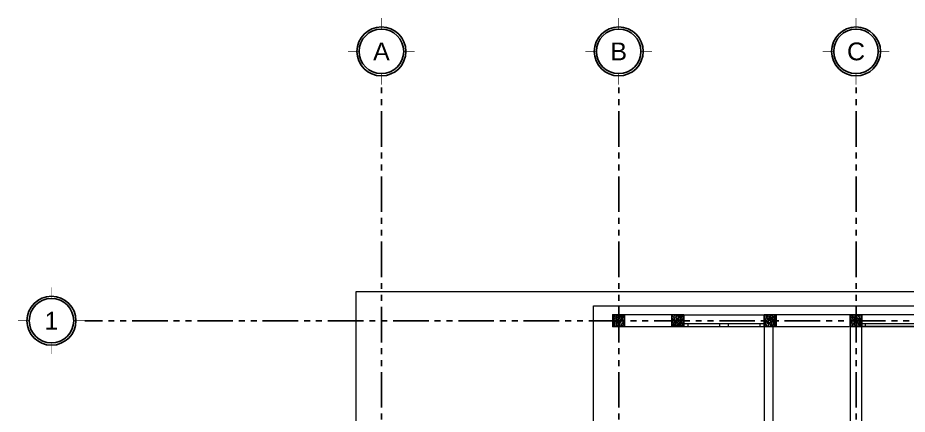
# Model space of a CAD drawing. Header units: metres. Extents: x -6.1 to 26.1, y -10.1 to 14.1.
# Drawn here: x -6.13 to 8.86, y 7.43 to 14.12 of the extents above; entities that cross this region are included whole.
import ezdxf
from ezdxf.enums import TextEntityAlignment as Align

# ---------------------------------------------------------------- set-up
doc = ezdxf.new("R2010")
doc.units = ezdxf.units.M
doc.header["$MEASUREMENT"] = 0
doc.linetypes.add('Xref_Arq. PB$0$Wipeout_Contour', pattern=[1, 0, -1])
doc.linetypes.add('Xref_Ejes$0$ACAD_ISO05W100', pattern=[33, 24, -3, 0, -3, 0, -3])
for name, color, linetype in [('Xref_Arq. PB$0$Estructura - Forjados', 7, 'Continuous'), ('Xref_Arq. PB$0$Estructura - Muros', 7, 'Continuous'), ('Xref_Arq. PB$0$Ventanas ArchiCAD', 7, 'Continuous'), ('Xref_Castillos PB$0$COLUM. PB', 140, 'Continuous'), ('Xref_Ejes$0$00-EJES', 1, 'Xref_Ejes$0$ACAD_ISO05W100'), ('Xref_Ejes$0$Globo Eje', 1, 'Continuous'), ('Xref_Ejes$0$Texto', 7, 'Continuous')]:
    doc.layers.add(name, color=color, linetype=linetype)
for name, color, linetype, lineweight in [('Xref_Arq. PB$0$Estructura - Forjados_Pluma_Nº__1', 7, 'Continuous', 13), ('Xref_Arq. PB$0$Estructura - Muros_Pluma_Nº__1', 7, 'Continuous', 13), ('Xref_Arq. PB$0$Ventanas ArchiCAD_Pluma_Nº__1', 7, 'Continuous', 13), ('Xref_Arq. PB$0$Ventanas ArchiCAD_Pluma_Nº__23', 7, 'Continuous', 18)]:
    doc.layers.add(name, color=color, linetype=linetype, lineweight=lineweight)
doc.layers.add('Xref_Arq. PB$0$Ventanas ArchiCAD_Pluma_Nº__3', color=7, linetype='Continuous', lineweight=18, true_color=0xff6600)
doc.styles.add('Xref_Ejes$0$Arial', font='arial.ttf')

# ---------------------------------------------------------------- blocks, each defined once
blk = doc.blocks.new('*U183')
at = {"layer": 'Xref_Ejes$0$Globo Eje', "ltscale": 0.025, "const_width": 0.00938}
for points in [[(0, 0.5625), (0, 0.375)], [(-0.375, 0), (-0.5625, 0)], [(0.5625, 0), (0.375, 0)], [(0, -0.375), (0, -0.5625)]]:
    blk.add_lwpolyline(points, dxfattribs=at)
at = {"layer": 'Xref_Ejes$0$Globo Eje', "ltscale": 0.025}
for radius in [0.4125, 0.375]:
    blk.add_circle((0, 0), radius, dxfattribs=at)
at = {"layer": 'Xref_Ejes$0$Texto', "color": 7, "ltscale": 0.025, "style": 'Xref_Ejes$0$Arial'}
blk.add_attdef('EJE', text='', height=0.3, dxfattribs=at).set_placement((0, 0), align=Align.MIDDLE_CENTER)
blk = doc.blocks.new('Xref_Ejes')
at = {"layer": 'Xref_Ejes$0$00-EJES', "ltscale": 0.025}
for p, q in [((0, -8.957), (0, 12.987)), ((4, -8.957), (4, 12.987)), ((8, -8.957), (8, 12.987)), ((24.997, 9.008), (-5, 9.008))]:
    blk.add_line(p, q, dxfattribs=at)
for p, values in [((0, 13.55), {'EJE': 'A'}), ((4, 13.55), {'EJE': 'B'}), ((8, 13.55), {'EJE': 'C'}), ((-5.562, 9.008), {'EJE': '1'})]:
    blk.add_blockref('*U183', p, dxfattribs=at).add_auto_attribs(values)
blk = doc.blocks.new('Xref_Arq. PB$0$Forjado_1', base_point=(9.61, 18.274))
at = {"layer": 'Xref_Arq. PB$0$Estructura - Forjados_Pluma_Nº__1', "linetype": 'Continuous', "flags": 128}
blk.add_lwpolyline([(9.61, 18.274), (9.61, 8.661), (-7.082, 8.661), (-7.082, 18.274)], close=True, dxfattribs=at)
blk = doc.blocks.new('Xref_Arq. PB$0$Forjado_2', base_point=(-11.08, 18.515))
at = {"layer": 'Xref_Arq. PB$0$Estructura - Forjados_Pluma_Nº__1', "linetype": 'Continuous', "flags": 128}
blk.add_lwpolyline([(-11.08, 18.515), (10.736, 18.515), (10.751, 7.604), (-11.08, 7.604)], close=True, dxfattribs=at)
blk = doc.blocks.new('Xref_Arq. PB$0$Ventana 17_4')
at = {"layer": 'Xref_Arq. PB$0$Ventanas ArchiCAD_Pluma_Nº__1', "linetype": 'Continuous'}
for p, q in [((-0.989, -0.05), (-0.989, 0)), ((0.989, -0.05), (0.989, 0))]:
    blk.add_line(p, q, dxfattribs=at)
at = {"layer": 'Xref_Arq. PB$0$Ventanas ArchiCAD_Pluma_Nº__23', "linetype": 'Continuous'}
for p, q in [((-0.989, 0), (-0.914, 0)), ((-0.914, 0), (-0.914, -0.05)), ((0.914, -0.05), (0.914, 0)), ((0.914, 0), (0.989, 0)), ((-0.914, -0.05), (-0.989, -0.05)), ((0.989, -0.05), (0.914, -0.05))]:
    blk.add_line(p, q, dxfattribs=at)
at = {"layer": 'Xref_Arq. PB$0$Ventanas ArchiCAD_Pluma_Nº__3', "linetype": 'Continuous'}
for p, q in [((-0.989, 0.15), (0.989, 0.15)), ((-0.914, 0), (0.914, 0)), ((-0.989, -0.05), (0.989, -0.05)), ((0.914, -0.05), (-0.914, -0.05))]:
    blk.add_line(p, q, dxfattribs=at)
blk = doc.blocks.new('Xref_Arq. PB$0$Ventana Doble 17')
at = {"layer": 'Xref_Arq. PB$0$Ventanas ArchiCAD_Pluma_Nº__1', "linetype": 'Continuous'}
for p, q in [((-0.678, 0), (-0.678, -0.05)), ((0.678, 0), (0.678, -0.05))]:
    blk.add_line(p, q, dxfattribs=at)
at = {"layer": 'Xref_Arq. PB$0$Ventanas ArchiCAD_Pluma_Nº__23', "linetype": 'Continuous'}
for p, q in [((-0.678, 0), (-0.603, 0)), ((-0.603, 0), (-0.603, -0.05)), ((-0.075, -0.05), (-0.075, 0)), ((-0.075, 0), (0, 0)), ((0, 0), (0.075, 0)), ((0.075, 0), (0.075, -0.05)), ((0.603, -0.05), (0.603, 0)), ((0.603, 0), (0.678, 0)), ((-0.603, -0.05), (-0.678, -0.05)), ((0, -0.05), (-0.075, -0.05)), ((0.075, -0.05), (0, -0.05)), ((0.678, -0.05), (0.603, -0.05))]:
    blk.add_line(p, q, dxfattribs=at)
at = {"layer": 'Xref_Arq. PB$0$Ventanas ArchiCAD_Pluma_Nº__3', "linetype": 'Continuous'}
for p, q in [((-0.678, 0), (0.678, 0)), ((-0.603, 0), (-0.075, 0)), ((0.075, 0), (0.603, 0)), ((-0.075, -0.05), (-0.603, -0.05)), ((0.603, -0.05), (0.075, -0.05)), ((-0.678, -0.2), (0.678, -0.2))]:
    blk.add_line(p, q, dxfattribs=at)
blk = doc.blocks.new('Xref_Arq. PB$0$Muro_12', base_point=(-6.605, 17.922))
at = {"color": 254, "linetype": 'Xref_Arq. PB$0$Wipeout_Contour', "lineweight": 0, "ltscale": 95.005014}
blk.add_wipeout([(-5.558, 18.122), (-6.755, 18.122), (-6.605, 17.922), (-5.558, 17.922), (-5.558, 17.972)], dxfattribs=at).dxf.layer = 'Xref_Arq. PB$0$Estructura - Muros'
at = {"color": 254, "linetype": 'Xref_Arq. PB$0$Wipeout_Contour', "lineweight": 0, "ltscale": 91.628374}
blk.add_wipeout([(-4.203, 17.922), (-2.77, 17.922), (-2.77, 18.122), (-4.203, 18.122), (-4.203, 17.972)], dxfattribs=at).dxf.layer = 'Xref_Arq. PB$0$Estructura - Muros'
at = {"layer": 'Xref_Arq. PB$0$Estructura - Muros_Pluma_Nº__1', "linetype": 'Continuous'}
for p, q in [((-5.558, 17.972), (-5.558, 18.122)), ((-4.203, 17.972), (-4.203, 18.122)), ((-5.558, 17.922), (-5.558, 17.972)), ((-4.203, 17.922), (-4.203, 17.972))]:
    blk.add_line(p, q, dxfattribs=at)
at = {"layer": 'Xref_Arq. PB$0$Estructura - Muros_Pluma_Nº__1', "linetype": 'Continuous', "flags": 128}
for points in [[(-5.558, 18.122), (-6.755, 18.122)], [(-6.605, 17.922), (-5.558, 17.922)]]:
    blk.add_lwpolyline(points, dxfattribs=at)
at = {"layer": 'Xref_Arq. PB$0$Ventanas ArchiCAD', "color": 251, "linetype": 'Continuous', "lineweight": 13, "true_color": 0x6a6a6a, "xscale": -1, "rotation": 180}
blk.add_blockref('Xref_Arq. PB$0$Ventana Doble 17', (-4.88, 17.922), dxfattribs=at)
at = {"color": 254, "linetype": 'Xref_Arq. PB$0$Wipeout_Contour', "lineweight": 0, "ltscale": 72.907633}
blk.add_wipeout([(-2.57, 18.122), (-2.77, 18.122), (-2.77, 17.922), (-2.57, 17.922)], dxfattribs=at).dxf.layer = 'Xref_Arq. PB$0$Estructura - Muros'
at = {"layer": 'Xref_Arq. PB$0$Estructura - Muros_Pluma_Nº__1', "linetype": 'Continuous'}
for p, q in [((-2.755, 18.122), (-2.755, 17.922)), ((-2.555, 17.972), (-2.555, 18.122)), ((-2.57, 17.922), (-2.57, 17.972))]:
    blk.add_line(p, q, dxfattribs=at)
at = {"layer": 'Xref_Arq. PB$0$Estructura - Muros_Pluma_Nº__1', "linetype": 'Continuous', "flags": 128}
for points in [[(-2.57, 18.122), (-4.203, 18.122)], [(-4.053, 17.922), (-2.755, 17.922)]]:
    blk.add_lwpolyline(points, dxfattribs=at)
at = {"layer": 'Xref_Arq. PB$0$Ventanas ArchiCAD', "color": 251, "linetype": 'Continuous', "lineweight": 13, "true_color": 0x6a6a6a, "xscale": -1}
blk.add_blockref('Xref_Arq. PB$0$Ventana 17_4', (-1.581, 17.972), dxfattribs=at)
blk = doc.blocks.new('Xref_Arq. PB$0$Muro_20', base_point=(-2.77, 17.922))
at = {"color": 254, "linetype": 'Xref_Arq. PB$0$Wipeout_Contour', "lineweight": 0, "ltscale": 58.19493}
blk.add_wipeout([(-2.77, 17.922), (-2.77, 10.576), (-2.57, 10.576), (-2.57, 17.922)], dxfattribs=at).dxf.layer = 'Xref_Arq. PB$0$Estructura - Muros'
at = {"color": 254, "linetype": 'Xref_Arq. PB$0$Wipeout_Contour', "lineweight": 0, "ltscale": 39.210904}
blk.add_wipeout([(-2.77, 9.162), (-2.57, 9.162), (-2.57, 9.665), (-2.77, 9.665)], dxfattribs=at).dxf.layer = 'Xref_Arq. PB$0$Estructura - Muros'
at = {"layer": 'Xref_Arq. PB$0$Estructura - Muros_Pluma_Nº__1', "linetype": 'Continuous'}
for p, q in [((-2.555, 10.576), (-2.755, 10.576)), ((-2.57, 9.665), (-2.77, 9.665))]:
    blk.add_line(p, q, dxfattribs=at)
at = {"layer": 'Xref_Arq. PB$0$Estructura - Muros_Pluma_Nº__1', "linetype": 'Continuous', "flags": 128}
for points in [[(-2.755, 17.922), (-2.755, 15.162)], [(-2.555, 15.162), (-2.555, 17.922)], [(-2.755, 15.162), (-2.755, 10.576)], [(-2.555, 10.576), (-2.555, 15.162)], [(-2.77, 9.665), (-2.77, 9.162)], [(-2.57, 9.162), (-2.57, 9.665)], [(-2.77, 9.162), (-2.57, 9.162)]]:
    blk.add_lwpolyline(points, dxfattribs=at)
blk = doc.blocks.new('Xref_Arq. PB$0$Muro_30', base_point=(-4.203, 17.922))
at = {"color": 254, "linetype": 'Xref_Arq. PB$0$Wipeout_Contour', "lineweight": 0, "ltscale": 68.28364}
blk.add_wipeout([(-4.203, 17.922), (-4.203, 15.163), (-4.053, 15.163), (-4.053, 17.922)], dxfattribs=at).dxf.layer = 'Xref_Arq. PB$0$Estructura - Muros'
at = {"layer": 'Xref_Arq. PB$0$Estructura - Muros_Pluma_Nº__1', "linetype": 'Continuous', "flags": 128}
for points in [[(-4.203, 17.922), (-4.203, 15.163)], [(-4.053, 15.163), (-4.053, 17.922)]]:
    blk.add_lwpolyline(points, dxfattribs=at)
blk = doc.blocks.new('Xref_Arq. PB')
at = {"layer": 'Xref_Arq. PB$0$Estructura - Forjados', "linetype": 'Continuous'}
for name, p in [('Xref_Arq. PB$0$Forjado_2', (-0.426, 9.501)), ('Xref_Arq. PB$0$Forjado_1', (20.265, 9.26))]:
    blk.add_blockref(name, p, dxfattribs=at)
at = {"layer": 'Xref_Arq. PB$0$Estructura - Muros'}
blk.add_blockref('Xref_Arq. PB$0$Muro_12', (4.05, 8.908), dxfattribs=at)
blk.add_lwpolyline([(3.9, 9.108), (3.9, 8.908), (4.05, 8.908)])
for name, p in [('Xref_Arq. PB$0$Muro_30', (6.452, 8.908)), ('Xref_Arq. PB$0$Muro_20', (7.885, 8.908))]:
    blk.add_blockref(name, p, dxfattribs=at)
blk = doc.blocks.new('*U273')
at = {"ltscale": 0.025}
h = blk.add_hatch(dxfattribs=at)
h.set_pattern_fill('AR-CONC', color=4, scale=0.00025)
h.set_pattern_definition([(50, (-0.025, -0.025), (0.045546, -0.003985), [0.0047625, -0.0523875]), (355, (-0.025, -0.025), (-0.008811, 0.047764), [0.00381, -0.04191]), (100.451, (-0.021204, -0.02533), (0.036735, 0.043779), [0.0040475, -0.0445226]), (46.184, (-0.025, -0.0123), (0.06777, -0.01051), [0.007144, -0.078581]), (96.636, (-0.01935, -0.013176), (0.05935, 0.061857), [0.006071, -0.066784]), (351.184, (-0.025, -0.0123), (0.05935, 0.061857), [0.005715, -0.062865]), (21, (-0.01865, -0.015475), (0.0379036, -0.025566), [0.0047625, -0.0523875]), (326, (-0.01865, -0.015475), (0.01545, 0.046047), [0.00381, -0.04191]), (71.451, (-0.01549, -0.017606), (0.053354, 0.020481), [0.0040475, -0.0445225]), (37.5, (-0.025, -0.025), (0.0007722, 0.0211388), [0, -0.041402, 0, -0.042545, 0, -0.0420688]), (7.5, (-0.025, -0.025), (0.016705, 0.0250451), [0, -0.024257, 0, -0.0404495, 0, -0.0160337]), (327.5, (-0.03916, -0.025), (0.0338976, -0.0014322), [0, -0.015875, 0, -0.04953, 0, -0.0657225]), (317.5, (-0.04551, -0.025), (0.0370323, 0.0063566), [0, -0.0206375, 0, -0.032893, 0, -0.0466725])])
h.paths.add_polyline_path([(-0.075, -0.075), (0.125, -0.075), (0.125, 0.125), (-0.075, 0.125)])
at = {"color": 4, "linetype": 'ByBlock', "ltscale": 0.025}
blk.add_lwpolyline([(-0.075, -0.075), (0.125, -0.075), (0.125, 0.125), (-0.075, 0.125)], close=True, dxfattribs=at)
blk = doc.blocks.new('*U294')
at = {"ltscale": 0.025, "true_color": 0xcd2027}
h = blk.add_hatch(dxfattribs=at)
h.set_pattern_fill('AR-CONC', color=242, scale=0.00025)
h.set_pattern_definition([(50, (-0.025, -0.025), (0.045546, -0.003985), [0.0047625, -0.0523875]), (355, (-0.025, -0.025), (-0.008811, 0.047764), [0.00381, -0.04191]), (100.451, (-0.021204, -0.02533), (0.036735, 0.043779), [0.0040475, -0.0445226]), (46.184, (-0.025, -0.0123), (0.06777, -0.01051), [0.007144, -0.078581]), (96.636, (-0.01935, -0.013176), (0.05935, 0.061857), [0.006071, -0.066784]), (351.184, (-0.025, -0.0123), (0.05935, 0.061857), [0.005715, -0.062865]), (21, (-0.01865, -0.015475), (0.0379036, -0.025566), [0.0047625, -0.0523875]), (326, (-0.01865, -0.015475), (0.01545, 0.046047), [0.00381, -0.04191]), (71.451, (-0.01549, -0.017606), (0.053354, 0.020481), [0.0040475, -0.0445225]), (37.5, (-0.025, -0.025), (0.0007722, 0.0211388), [0, -0.041402, 0, -0.042545, 0, -0.0420688]), (7.5, (-0.025, -0.025), (0.016705, 0.0250451), [0, -0.024257, 0, -0.0404495, 0, -0.0160337]), (327.5, (-0.03916, -0.025), (0.0338976, -0.0014322), [0, -0.015875, 0, -0.04953, 0, -0.0657225]), (317.5, (-0.04551, -0.025), (0.0370323, 0.0063566), [0, -0.0206375, 0, -0.032893, 0, -0.0466725])])
h.paths.add_polyline_path([(-0.075, -0.075), (0.125, -0.075), (0.125, 0.125), (-0.075, 0.125)])
at = {"color": 242, "linetype": 'ByBlock', "ltscale": 0.025, "true_color": 0xcd2027}
blk.add_lwpolyline([(-0.075, -0.075), (0.125, -0.075), (0.125, 0.125), (-0.075, 0.125)], close=True, dxfattribs=at)
blk = doc.blocks.new('*U279')
at = {"ltscale": 0.025, "true_color": 0xcd2027}
h = blk.add_hatch(dxfattribs=at)
h.set_pattern_fill('AR-CONC', color=242, scale=0.00025)
h.set_pattern_definition([(50, (-0.025, -0.025), (0.045546, -0.003985), [0.0047625, -0.0523875]), (355, (-0.025, -0.025), (-0.008811, 0.047764), [0.00381, -0.04191]), (100.451, (-0.021204, -0.02533), (0.036735, 0.043779), [0.0040475, -0.0445226]), (46.184, (-0.025, -0.0123), (0.06777, -0.01051), [0.007144, -0.078581]), (96.636, (-0.01935, -0.013176), (0.05935, 0.061857), [0.006071, -0.066784]), (351.184, (-0.025, -0.0123), (0.05935, 0.061857), [0.005715, -0.062865]), (21, (-0.01865, -0.015475), (0.0379036, -0.025566), [0.0047625, -0.0523875]), (326, (-0.01865, -0.015475), (0.01545, 0.046047), [0.00381, -0.04191]), (71.451, (-0.01549, -0.017606), (0.053354, 0.020481), [0.0040475, -0.0445225]), (37.5, (-0.025, -0.025), (0.0007722, 0.0211388), [0, -0.041402, 0, -0.042545, 0, -0.0420688]), (7.5, (-0.025, -0.025), (0.016705, 0.0250451), [0, -0.024257, 0, -0.0404495, 0, -0.0160337]), (327.5, (-0.03916, -0.025), (0.0338976, -0.0014322), [0, -0.015875, 0, -0.04953, 0, -0.0657225]), (317.5, (-0.04551, -0.025), (0.0370323, 0.0063566), [0, -0.0206375, 0, -0.032893, 0, -0.0466725])])
h.paths.add_polyline_path([(-0.075, -0.075), (0.125, -0.075), (0.125, 0.125), (-0.075, 0.125)])
at = {"color": 242, "linetype": 'ByBlock', "ltscale": 0.025, "true_color": 0xcd2027}
blk.add_lwpolyline([(-0.075, -0.075), (0.125, -0.075), (0.125, 0.125), (-0.075, 0.125)], close=True, dxfattribs=at)
blk = doc.blocks.new('Xref_Castillos PB')
at = {"layer": 'Xref_Castillos PB$0$COLUM. PB', "ltscale": 0.025}
for name, p in [('*U273', (3.975, 8.983)), ('*U294', (4.972, 8.983)), ('*U279', (6.527, 8.983)), ('*U273', (7.975, 8.983))]:
    blk.add_blockref(name, p, dxfattribs=at)

msp = doc.modelspace()

# ---------------------------------------------------------------- block references
msp.add_blockref('Xref_Arq. PB', (0, 0))

# ---------------------------------------------------------------- next in the draw order: block references
for name in ['Xref_Ejes', 'Xref_Castillos PB']:
    msp.add_blockref(name, (0, 0))

doc.saveas('drawing.dxf')
